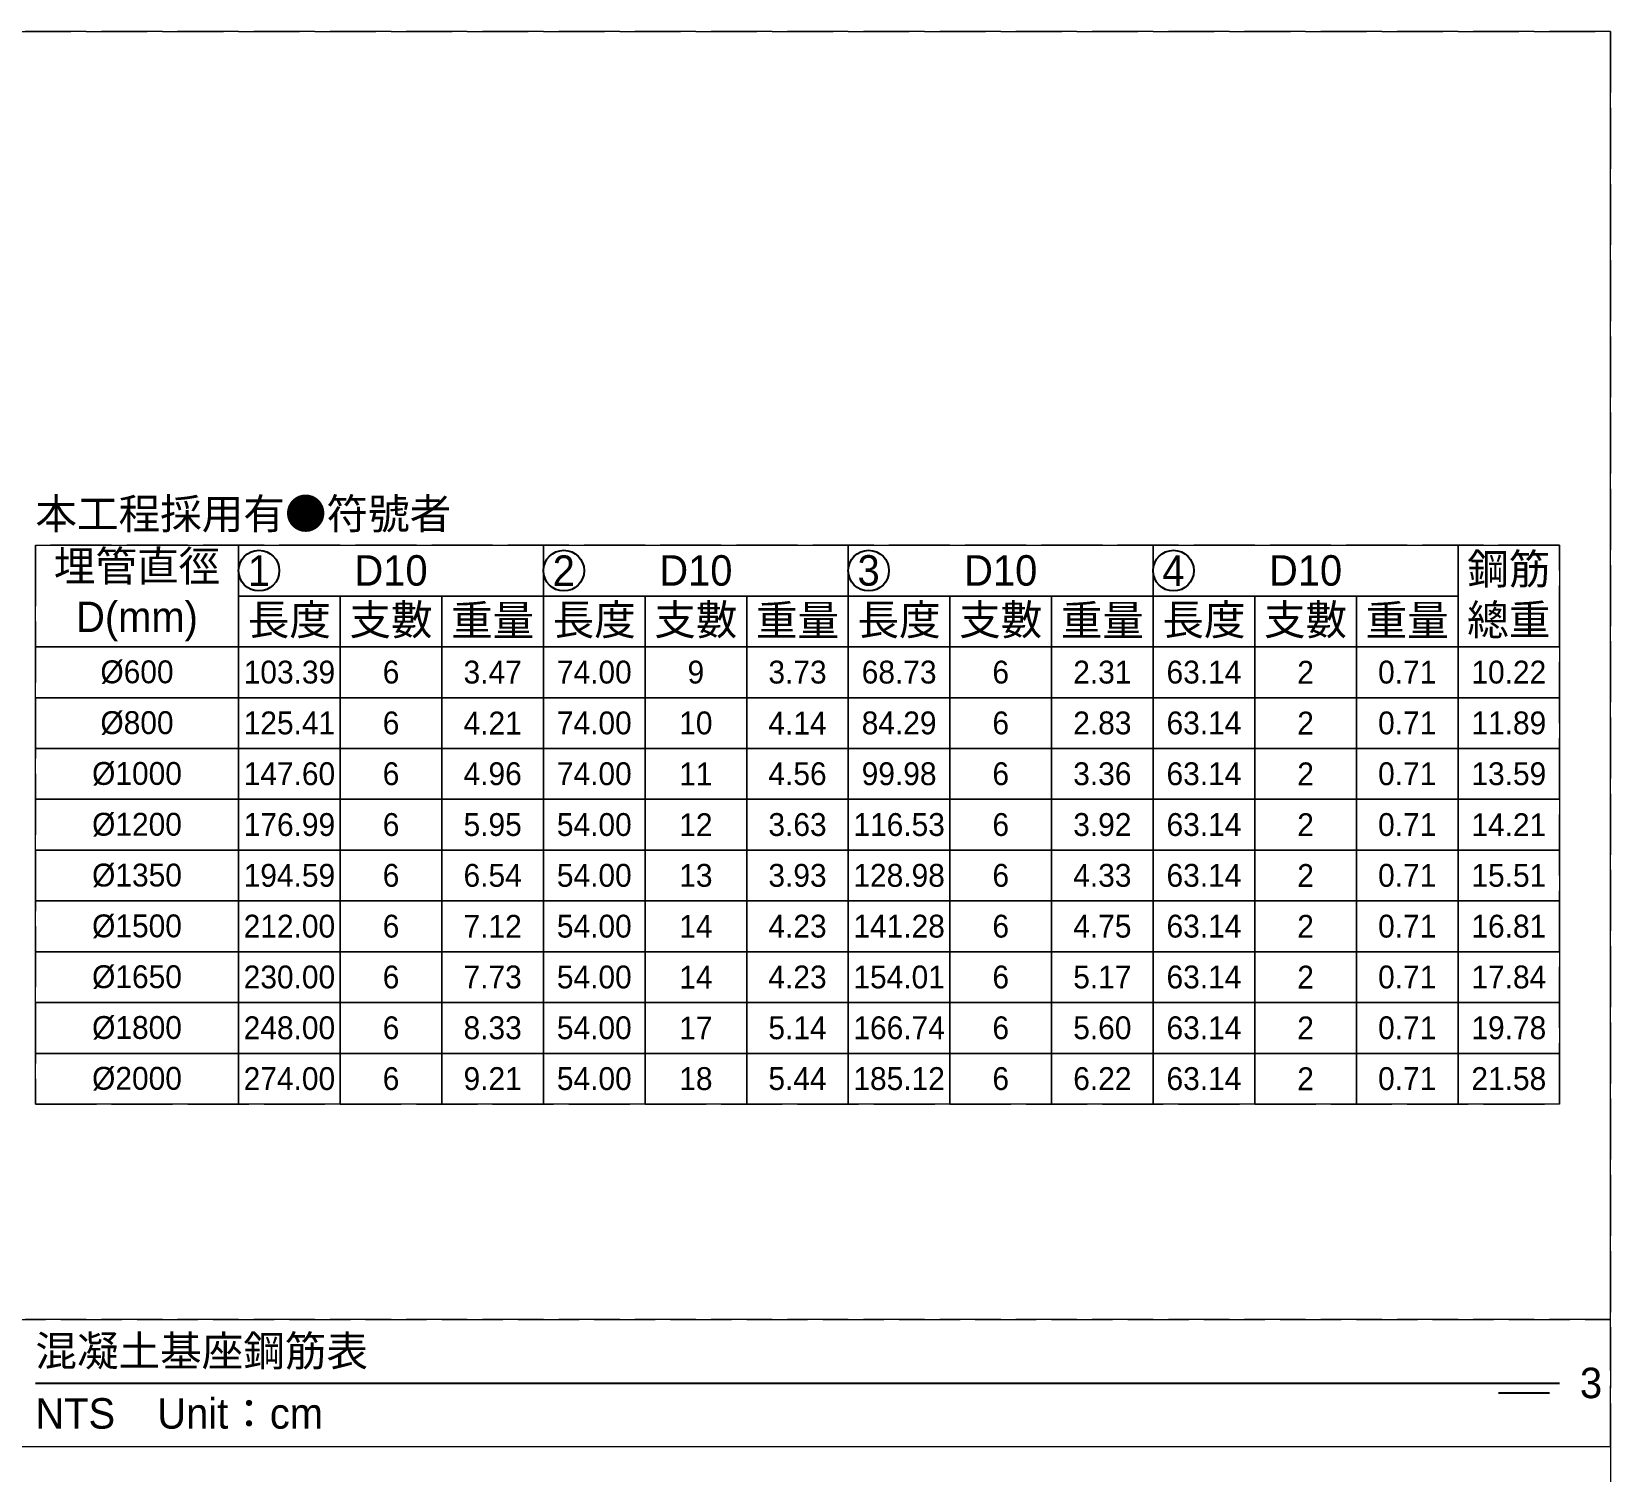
# Model space of a CAD drawing. Extents: x -781 to 13690, y -2778 to 2196.
# Drawn here: x -310.8 to 0, y -1797.6 to -1514 of the extents above; entities that cross this region are included whole.
import ezdxf

# ---------------------------------------------------------------- set-up
doc = ezdxf.new("R2010")
doc.units = 0
doc.header["$MEASUREMENT"] = 0
doc.linetypes.add('ACAD_ISO02W100', pattern=[15, 12, -3])
doc.layers.add('一、1.基本-圖框', color=7, linetype='Continuous', lineweight=20)
doc.layers.add('一、4.基本-隱藏', color=9, linetype='ACAD_ISO02W100', lineweight=20, plot=False)
doc.layers.add('三、3.文字-註解文字', color=2, linetype='Continuous')
doc.styles.add('次圖名(詳圖)', font='MS PGothic.ttf', dxfattribs={"height": 6})
doc.styles.add('註解文字(詳圖)', font='MS PGothic.ttf', dxfattribs={"height": 5})

msp = doc.modelspace()

# ---------------------------------------------------------------- linework, layer by layer
at = {"layer": '一、1.基本-圖框'}
for points in [[(-310, -1615.092), (-270, -1615.092), (-270, -1635.092), (-310, -1635.092)], [(-270, -1615.092), (-210, -1615.092), (-210, -1625.092), (-270, -1625.092)], [(-210, -1615.092), (-150, -1615.092), (-150, -1625.092), (-210, -1625.092)], [(-150, -1615.092), (-90, -1615.092), (-90, -1625.092), (-150, -1625.092)], [(-90, -1615.092), (-30, -1615.092), (-30, -1625.092), (-90, -1625.092)], [(-30, -1615.092), (-10, -1615.092), (-10, -1635.092), (-30, -1635.092)], [(-270, -1625.092), (-250, -1625.092), (-250, -1635.092), (-270, -1635.092)], [(-250, -1625.092), (-230, -1625.092), (-230, -1635.092), (-250, -1635.092)], [(-230, -1625.092), (-210, -1625.092), (-210, -1635.092), (-230, -1635.092)], [(-210, -1625.092), (-190, -1625.092), (-190, -1635.092), (-210, -1635.092)], [(-190, -1625.092), (-170, -1625.092), (-170, -1635.092), (-190, -1635.092)], [(-170, -1625.092), (-150, -1625.092), (-150, -1635.092), (-170, -1635.092)], [(-150, -1625.092), (-130, -1625.092), (-130, -1635.092), (-150, -1635.092)], [(-130, -1625.092), (-110, -1625.092), (-110, -1635.092), (-130, -1635.092)], [(-110, -1625.092), (-90, -1625.092), (-90, -1635.092), (-110, -1635.092)], [(-90, -1625.092), (-70, -1625.092), (-70, -1635.092), (-90, -1635.092)], [(-70, -1625.092), (-50, -1625.092), (-50, -1635.092), (-70, -1635.092)], [(-50, -1625.092), (-30, -1625.092), (-30, -1635.092), (-50, -1635.092)], [(-310, -1635.092), (-270, -1635.092), (-270, -1645.092), (-310, -1645.092)], [(-270, -1635.092), (-250, -1635.092), (-250, -1645.092), (-270, -1645.092)], [(-250, -1635.092), (-230, -1635.092), (-230, -1645.092), (-250, -1645.092)], [(-230, -1635.092), (-210, -1635.092), (-210, -1645.092), (-230, -1645.092)], [(-210, -1635.092), (-190, -1635.092), (-190, -1645.092), (-210, -1645.092)], [(-190, -1635.092), (-170, -1635.092), (-170, -1645.092), (-190, -1645.092)], [(-170, -1635.092), (-150, -1635.092), (-150, -1645.092), (-170, -1645.092)], [(-150, -1635.092), (-130, -1635.092), (-130, -1645.092), (-150, -1645.092)], [(-130, -1635.092), (-110, -1635.092), (-110, -1645.092), (-130, -1645.092)], [(-110, -1635.092), (-90, -1635.092), (-90, -1645.092), (-110, -1645.092)], [(-90, -1635.092), (-70, -1635.092), (-70, -1645.092), (-90, -1645.092)], [(-70, -1635.092), (-50, -1635.092), (-50, -1645.092), (-70, -1645.092)], [(-50, -1635.092), (-30, -1635.092), (-30, -1645.092), (-50, -1645.092)], [(-30, -1635.092), (-10, -1635.092), (-10, -1645.092), (-30, -1645.092)], [(-310, -1645.092), (-270, -1645.092), (-270, -1655.092), (-310, -1655.092)], [(-270, -1645.092), (-250, -1645.092), (-250, -1655.092), (-270, -1655.092)], [(-250, -1645.092), (-230, -1645.092), (-230, -1655.092), (-250, -1655.092)], [(-230, -1645.092), (-210, -1645.092), (-210, -1655.092), (-230, -1655.092)], [(-210, -1645.092), (-190, -1645.092), (-190, -1655.092), (-210, -1655.092)], [(-190, -1645.092), (-170, -1645.092), (-170, -1655.092), (-190, -1655.092)], [(-170, -1645.092), (-150, -1645.092), (-150, -1655.092), (-170, -1655.092)], [(-150, -1645.092), (-130, -1645.092), (-130, -1655.092), (-150, -1655.092)], [(-130, -1645.092), (-110, -1645.092), (-110, -1655.092), (-130, -1655.092)], [(-110, -1645.092), (-90, -1645.092), (-90, -1655.092), (-110, -1655.092)], [(-90, -1645.092), (-70, -1645.092), (-70, -1655.092), (-90, -1655.092)], [(-70, -1645.092), (-50, -1645.092), (-50, -1655.092), (-70, -1655.092)], [(-50, -1645.092), (-30, -1645.092), (-30, -1655.092), (-50, -1655.092)], [(-30, -1645.092), (-10, -1645.092), (-10, -1655.092), (-30, -1655.092)], [(-310, -1655.092), (-270, -1655.092), (-270, -1665.092), (-310, -1665.092)], [(-270, -1655.092), (-250, -1655.092), (-250, -1665.092), (-270, -1665.092)], [(-250, -1655.092), (-230, -1655.092), (-230, -1665.092), (-250, -1665.092)], [(-230, -1655.092), (-210, -1655.092), (-210, -1665.092), (-230, -1665.092)], [(-210, -1655.092), (-190, -1655.092), (-190, -1665.092), (-210, -1665.092)], [(-190, -1655.092), (-170, -1655.092), (-170, -1665.092), (-190, -1665.092)], [(-170, -1655.092), (-150, -1655.092), (-150, -1665.092), (-170, -1665.092)], [(-150, -1655.092), (-130, -1655.092), (-130, -1665.092), (-150, -1665.092)], [(-130, -1655.092), (-110, -1655.092), (-110, -1665.092), (-130, -1665.092)], [(-110, -1655.092), (-90, -1655.092), (-90, -1665.092), (-110, -1665.092)], [(-90, -1655.092), (-70, -1655.092), (-70, -1665.092), (-90, -1665.092)], [(-70, -1655.092), (-50, -1655.092), (-50, -1665.092), (-70, -1665.092)], [(-50, -1655.092), (-30, -1655.092), (-30, -1665.092), (-50, -1665.092)], [(-30, -1655.092), (-10, -1655.092), (-10, -1665.092), (-30, -1665.092)], [(-310, -1665.092), (-270, -1665.092), (-270, -1675.092), (-310, -1675.092)], [(-270, -1665.092), (-250, -1665.092), (-250, -1675.092), (-270, -1675.092)], [(-250, -1665.092), (-230, -1665.092), (-230, -1675.092), (-250, -1675.092)], [(-230, -1665.092), (-210, -1665.092), (-210, -1675.092), (-230, -1675.092)], [(-210, -1665.092), (-190, -1665.092), (-190, -1675.092), (-210, -1675.092)], [(-190, -1665.092), (-170, -1665.092), (-170, -1675.092), (-190, -1675.092)], [(-170, -1665.092), (-150, -1665.092), (-150, -1675.092), (-170, -1675.092)], [(-150, -1665.092), (-130, -1665.092), (-130, -1675.092), (-150, -1675.092)], [(-130, -1665.092), (-110, -1665.092), (-110, -1675.092), (-130, -1675.092)], [(-110, -1665.092), (-90, -1665.092), (-90, -1675.092), (-110, -1675.092)], [(-90, -1665.092), (-70, -1665.092), (-70, -1675.092), (-90, -1675.092)], [(-70, -1665.092), (-50, -1665.092), (-50, -1675.092), (-70, -1675.092)], [(-50, -1665.092), (-30, -1665.092), (-30, -1675.092), (-50, -1675.092)], [(-30, -1665.092), (-10, -1665.092), (-10, -1675.092), (-30, -1675.092)], [(-310, -1675.092), (-270, -1675.092), (-270, -1685.092), (-310, -1685.092)], [(-270, -1675.092), (-250, -1675.092), (-250, -1685.092), (-270, -1685.092)], [(-250, -1675.092), (-230, -1675.092), (-230, -1685.092), (-250, -1685.092)], [(-230, -1675.092), (-210, -1675.092), (-210, -1685.092), (-230, -1685.092)], [(-210, -1675.092), (-190, -1675.092), (-190, -1685.092), (-210, -1685.092)], [(-190, -1675.092), (-170, -1675.092), (-170, -1685.092), (-190, -1685.092)], [(-170, -1675.092), (-150, -1675.092), (-150, -1685.092), (-170, -1685.092)], [(-150, -1675.092), (-130, -1675.092), (-130, -1685.092), (-150, -1685.092)], [(-130, -1675.092), (-110, -1675.092), (-110, -1685.092), (-130, -1685.092)], [(-110, -1675.092), (-90, -1675.092), (-90, -1685.092), (-110, -1685.092)], [(-90, -1675.092), (-70, -1675.092), (-70, -1685.092), (-90, -1685.092)], [(-70, -1675.092), (-50, -1675.092), (-50, -1685.092), (-70, -1685.092)], [(-50, -1675.092), (-30, -1675.092), (-30, -1685.092), (-50, -1685.092)], [(-30, -1675.092), (-10, -1675.092), (-10, -1685.092), (-30, -1685.092)], [(-310, -1685.092), (-270, -1685.092), (-270, -1695.092), (-310, -1695.092)], [(-270, -1685.092), (-250, -1685.092), (-250, -1695.092), (-270, -1695.092)], [(-250, -1685.092), (-230, -1685.092), (-230, -1695.092), (-250, -1695.092)], [(-230, -1685.092), (-210, -1685.092), (-210, -1695.092), (-230, -1695.092)], [(-210, -1685.092), (-190, -1685.092), (-190, -1695.092), (-210, -1695.092)], [(-190, -1685.092), (-170, -1685.092), (-170, -1695.092), (-190, -1695.092)], [(-170, -1685.092), (-150, -1685.092), (-150, -1695.092), (-170, -1695.092)], [(-150, -1685.092), (-130, -1685.092), (-130, -1695.092), (-150, -1695.092)], [(-130, -1685.092), (-110, -1685.092), (-110, -1695.092), (-130, -1695.092)], [(-110, -1685.092), (-90, -1685.092), (-90, -1695.092), (-110, -1695.092)], [(-90, -1685.092), (-70, -1685.092), (-70, -1695.092), (-90, -1695.092)], [(-70, -1685.092), (-50, -1685.092), (-50, -1695.092), (-70, -1695.092)], [(-50, -1685.092), (-30, -1685.092), (-30, -1695.092), (-50, -1695.092)], [(-30, -1685.092), (-10, -1685.092), (-10, -1695.092), (-30, -1695.092)], [(-310, -1695.092), (-270, -1695.092), (-270, -1705.092), (-310, -1705.092)], [(-270, -1695.092), (-250, -1695.092), (-250, -1705.092), (-270, -1705.092)], [(-250, -1695.092), (-230, -1695.092), (-230, -1705.092), (-250, -1705.092)], [(-230, -1695.092), (-210, -1695.092), (-210, -1705.092), (-230, -1705.092)], [(-210, -1695.092), (-190, -1695.092), (-190, -1705.092), (-210, -1705.092)], [(-190, -1695.092), (-170, -1695.092), (-170, -1705.092), (-190, -1705.092)], [(-170, -1695.092), (-150, -1695.092), (-150, -1705.092), (-170, -1705.092)], [(-150, -1695.092), (-130, -1695.092), (-130, -1705.092), (-150, -1705.092)], [(-130, -1695.092), (-110, -1695.092), (-110, -1705.092), (-130, -1705.092)], [(-110, -1695.092), (-90, -1695.092), (-90, -1705.092), (-110, -1705.092)], [(-90, -1695.092), (-70, -1695.092), (-70, -1705.092), (-90, -1705.092)], [(-70, -1695.092), (-50, -1695.092), (-50, -1705.092), (-70, -1705.092)], [(-50, -1695.092), (-30, -1695.092), (-30, -1705.092), (-50, -1705.092)], [(-30, -1695.092), (-10, -1695.092), (-10, -1705.092), (-30, -1705.092)], [(-310, -1705.092), (-270, -1705.092), (-270, -1715.092), (-310, -1715.092)], [(-270, -1705.092), (-250, -1705.092), (-250, -1715.092), (-270, -1715.092)], [(-250, -1705.092), (-230, -1705.092), (-230, -1715.092), (-250, -1715.092)], [(-230, -1705.092), (-210, -1705.092), (-210, -1715.092), (-230, -1715.092)], [(-210, -1705.092), (-190, -1705.092), (-190, -1715.092), (-210, -1715.092)], [(-190, -1705.092), (-170, -1705.092), (-170, -1715.092), (-190, -1715.092)], [(-170, -1705.092), (-150, -1705.092), (-150, -1715.092), (-170, -1715.092)], [(-150, -1705.092), (-130, -1705.092), (-130, -1715.092), (-150, -1715.092)], [(-130, -1705.092), (-110, -1705.092), (-110, -1715.092), (-130, -1715.092)], [(-110, -1705.092), (-90, -1705.092), (-90, -1715.092), (-110, -1715.092)], [(-90, -1705.092), (-70, -1705.092), (-70, -1715.092), (-90, -1715.092)], [(-70, -1705.092), (-50, -1705.092), (-50, -1715.092), (-70, -1715.092)], [(-50, -1705.092), (-30, -1705.092), (-30, -1715.092), (-50, -1715.092)], [(-30, -1705.092), (-10, -1705.092), (-10, -1715.092), (-30, -1715.092)], [(-310, -1715.092), (-270, -1715.092), (-270, -1725.092), (-310, -1725.092)], [(-270, -1715.092), (-250, -1715.092), (-250, -1725.092), (-270, -1725.092)], [(-250, -1715.092), (-230, -1715.092), (-230, -1725.092), (-250, -1725.092)], [(-230, -1715.092), (-210, -1715.092), (-210, -1725.092), (-230, -1725.092)], [(-210, -1715.092), (-190, -1715.092), (-190, -1725.092), (-210, -1725.092)], [(-190, -1715.092), (-170, -1715.092), (-170, -1725.092), (-190, -1725.092)], [(-170, -1715.092), (-150, -1715.092), (-150, -1725.092), (-170, -1725.092)], [(-150, -1715.092), (-130, -1715.092), (-130, -1725.092), (-150, -1725.092)], [(-130, -1715.092), (-110, -1715.092), (-110, -1725.092), (-130, -1725.092)], [(-110, -1715.092), (-90, -1715.092), (-90, -1725.092), (-110, -1725.092)], [(-90, -1715.092), (-70, -1715.092), (-70, -1725.092), (-90, -1725.092)], [(-70, -1715.092), (-50, -1715.092), (-50, -1725.092), (-70, -1725.092)], [(-50, -1715.092), (-30, -1715.092), (-30, -1725.092), (-50, -1725.092)], [(-30, -1715.092), (-10, -1715.092), (-10, -1725.092), (-30, -1725.092)]]:
    msp.add_lwpolyline(points, close=True, dxfattribs=at)
at = {"layer": '一、4.基本-隱藏'}
for points in [[(-780, -1514), (0, -1514), (0, -2021), (-780, -2021)], [(0, -1514), (-479.978, -1514), (-479.978, -1792.5), (0, -1792.5)], [(-320, -1767.5), (0, -1767.5), (0, -1514), (-320, -1514)], [(-10, -1615.092), (-310, -1615.092), (-310, -1725.092), (-10, -1725.092)], [(0, -1767.5), (-320, -1767.5), (-320, -1792.5), (0, -1792.5)], [(-479.978, -1792.5), (0, -1792.5), (0, -1996), (-479.978, -1996)]]:
    msp.add_lwpolyline(points, close=True, dxfattribs=at)
at = {"layer": '三、3.文字-註解文字'}
for points in [[(-310, -1780), (-10, -1780)], [(-12, -1782), (-22, -1782)]]:
    msp.add_lwpolyline(points, dxfattribs=at)
for centre in [(-266, -1620.092), (-206, -1620.092), (-146, -1620.092), (-86, -1620.092)]:
    msp.add_circle(centre, 4, dxfattribs=at)

# ---------------------------------------------------------------- texts
at = {"layer": '一、1.基本-圖框', "char_height": 6, "attachment_point": 5, "style": '註解文字(詳圖)'}
for s, width, insert in [('埋管直徑\\PD(mm)', 35.26712, (-290, -1625.092)), ('鋼筋總重', 18.37231, (-20, -1625.092)), ('D10', 18.37231, (-240, -1620.092)), ('D10', 18.37231, (-180, -1620.092)), ('D10', 18.37231, (-120, -1620.092)), ('D10', 18.37231, (-60, -1620.092)), ('長度', 18.37231, (-260, -1630.092)), ('支數', 18.37231, (-240, -1630.092)), ('重量', 18.37231, (-220, -1630.092)), ('長度', 18.37231, (-200, -1630.092)), ('支數', 18.37231, (-180, -1630.092)), ('重量', 18.37231, (-160, -1630.092)), ('長度', 18.37231, (-140, -1630.092)), ('支數', 18.37231, (-120, -1630.092)), ('重量', 18.37231, (-100, -1630.092)), ('長度', 18.37231, (-80, -1630.092)), ('支數', 18.37231, (-60, -1630.092)), ('重量', 18.37231, (-40, -1630.092))]:
    msp.add_mtext_dynamic_manual_height_columns(s, width=width, gutter_width=30, heights=[0], dxfattribs=dict(at, insert=insert))
at = {"layer": '三、3.文字-註解文字'}
for s, width, gutter_width, insert, char_height, attachment_point, style in [('{\\fMS PGothic|b0|i0|c128|p34;本工程採用有●符號者}', 89.58136, 30, (-310, -1612.592), 6, 7, '次圖名(詳圖)'), ('1', 8.38231, 30, (-266, -1620.092), 6, 5, '註解文字(詳圖)'), ('2', 8.38231, 30, (-206, -1620.092), 6, 5, '註解文字(詳圖)'), ('3', 8.38231, 30, (-146, -1620.092), 6, 5, '註解文字(詳圖)'), ('4', 8.38231, 30, (-86, -1620.092), 6, 5, '註解文字(詳圖)'), ('{\\fMS PGothic|b0|i0|c128|p34;%%C600}', 28.46262, 30, (-290, -1640.092), 4.5, 5, '註解文字(詳圖)'), ('103.39', 9.06048, 30, (-260, -1640.092), 4.5, 5, '註解文字(詳圖)'), ('6', 9.06048, 30, (-240, -1640.092), 4.5, 5, '註解文字(詳圖)'), ('3.47', 9.06048, 30, (-220, -1640.092), 4.5, 5, '註解文字(詳圖)'), ('74.00', 9.06048, 30, (-200, -1640.092), 4.5, 5, '註解文字(詳圖)'), ('9', 9.06048, 30, (-180, -1640.092), 4.5, 5, '註解文字(詳圖)'), ('3.73', 9.06048, 30, (-160, -1640.092), 4.5, 5, '註解文字(詳圖)'), ('68.73', 9.06048, 30, (-140, -1640.092), 4.5, 5, '註解文字(詳圖)'), ('6', 9.06048, 30, (-120, -1640.092), 4.5, 5, '註解文字(詳圖)'), ('2.31', 9.06048, 30, (-100, -1640.092), 4.5, 5, '註解文字(詳圖)'), ('63.14', 9.06048, 30, (-80, -1640.092), 4.5, 5, '註解文字(詳圖)'), ('2', 9.06048, 30, (-60, -1640.092), 4.5, 5, '註解文字(詳圖)'), ('0.71', 9.06048, 30, (-40, -1640.092), 4.5, 5, '註解文字(詳圖)'), ('10.22', 9.06048, 30, (-20, -1640.092), 4.5, 5, '註解文字(詳圖)'), ('{\\fMS PGothic|b0|i0|c128|p34;%%C}8{\\fMS PGothic|b0|i0|c128|p34;00}', 28.46262, 30, (-290, -1650.092), 4.5, 5, '註解文字(詳圖)'), ('125.41', 9.06048, 30, (-260, -1650.092), 4.5, 5, '註解文字(詳圖)'), ('6', 9.06048, 30, (-240, -1650.092), 4.5, 5, '註解文字(詳圖)'), ('4.21', 9.06048, 30, (-220, -1650.092), 4.5, 5, '註解文字(詳圖)'), ('74.00', 9.06048, 30, (-200, -1650.092), 4.5, 5, '註解文字(詳圖)'), ('10', 9.06048, 30, (-180, -1650.092), 4.5, 5, '註解文字(詳圖)'), ('4.14', 9.06048, 30, (-160, -1650.092), 4.5, 5, '註解文字(詳圖)'), ('84.29', 9.06048, 30, (-140, -1650.092), 4.5, 5, '註解文字(詳圖)'), ('6', 9.06048, 30, (-120, -1650.092), 4.5, 5, '註解文字(詳圖)'), ('2.83', 9.06048, 30, (-100, -1650.092), 4.5, 5, '註解文字(詳圖)'), ('63.14', 9.06048, 30, (-80, -1650.092), 4.5, 5, '註解文字(詳圖)'), ('2', 9.06048, 30, (-60, -1650.092), 4.5, 5, '註解文字(詳圖)'), ('0.71', 9.06048, 30, (-40, -1650.092), 4.5, 5, '註解文字(詳圖)'), ('11.89', 9.06048, 30, (-20, -1650.092), 4.5, 5, '註解文字(詳圖)'), ('{\\fMS PGothic|b0|i0|c128|p34;%%C}100{\\fMS PGothic|b0|i0|c128|p34;0}', 28.46262, 30, (-290, -1660.092), 4.5, 5, '註解文字(詳圖)'), ('147.60', 9.06048, 30, (-260, -1660.092), 4.5, 5, '註解文字(詳圖)'), ('6', 9.06048, 30, (-240, -1660.092), 4.5, 5, '註解文字(詳圖)'), ('4.96', 9.06048, 30, (-220, -1660.092), 4.5, 5, '註解文字(詳圖)'), ('74.00', 9.06048, 30, (-200, -1660.092), 4.5, 5, '註解文字(詳圖)'), ('11', 9.06048, 30, (-180, -1660.092), 4.5, 5, '註解文字(詳圖)'), ('4.56', 9.06048, 30, (-160, -1660.092), 4.5, 5, '註解文字(詳圖)'), ('99.98', 9.06048, 30, (-140, -1660.092), 4.5, 5, '註解文字(詳圖)'), ('6', 9.06048, 30, (-120, -1660.092), 4.5, 5, '註解文字(詳圖)'), ('3.36', 9.06048, 30, (-100, -1660.092), 4.5, 5, '註解文字(詳圖)'), ('63.14', 9.06048, 30, (-80, -1660.092), 4.5, 5, '註解文字(詳圖)'), ('2', 9.06048, 30, (-60, -1660.092), 4.5, 5, '註解文字(詳圖)'), ('0.71', 9.06048, 30, (-40, -1660.092), 4.5, 5, '註解文字(詳圖)'), ('13.59', 9.06048, 30, (-20, -1660.092), 4.5, 5, '註解文字(詳圖)'), ('{\\fMS PGothic|b0|i0|c128|p34;%%C}120{\\fMS PGothic|b0|i0|c128|p34;0}', 28.46262, 30, (-290, -1670.092), 4.5, 5, '註解文字(詳圖)'), ('176.99', 9.06048, 30, (-260, -1670.092), 4.5, 5, '註解文字(詳圖)'), ('6', 9.06048, 30, (-240, -1670.092), 4.5, 5, '註解文字(詳圖)'), ('5.95', 9.06048, 30, (-220, -1670.092), 4.5, 5, '註解文字(詳圖)'), ('54.00', 9.06048, 30, (-200, -1670.092), 4.5, 5, '註解文字(詳圖)'), ('12', 9.06048, 30, (-180, -1670.092), 4.5, 5, '註解文字(詳圖)'), ('3.63', 9.06048, 30, (-160, -1670.092), 4.5, 5, '註解文字(詳圖)'), ('116.53', 9.06048, 30, (-140, -1670.092), 4.5, 5, '註解文字(詳圖)'), ('6', 9.06048, 30, (-120, -1670.092), 4.5, 5, '註解文字(詳圖)'), ('3.92', 9.06048, 30, (-100, -1670.092), 4.5, 5, '註解文字(詳圖)'), ('63.14', 9.06048, 30, (-80, -1670.092), 4.5, 5, '註解文字(詳圖)'), ('2', 9.06048, 30, (-60, -1670.092), 4.5, 5, '註解文字(詳圖)'), ('0.71', 9.06048, 30, (-40, -1670.092), 4.5, 5, '註解文字(詳圖)'), ('14.21', 9.06048, 30, (-20, -1670.092), 4.5, 5, '註解文字(詳圖)'), ('{\\fMS PGothic|b0|i0|c128|p34;%%C}135{\\fMS PGothic|b0|i0|c128|p34;0}', 28.46262, 30, (-290, -1680.092), 4.5, 5, '註解文字(詳圖)'), ('194.59', 9.06048, 30, (-260, -1680.092), 4.5, 5, '註解文字(詳圖)'), ('6', 9.06048, 30, (-240, -1680.092), 4.5, 5, '註解文字(詳圖)'), ('6.54', 9.06048, 30, (-220, -1680.092), 4.5, 5, '註解文字(詳圖)'), ('54.00', 9.06048, 30, (-200, -1680.092), 4.5, 5, '註解文字(詳圖)'), ('13', 9.06048, 30, (-180, -1680.092), 4.5, 5, '註解文字(詳圖)'), ('3.93', 9.06048, 30, (-160, -1680.092), 4.5, 5, '註解文字(詳圖)'), ('128.98', 9.06048, 30, (-140, -1680.092), 4.5, 5, '註解文字(詳圖)'), ('6', 9.06048, 30, (-120, -1680.092), 4.5, 5, '註解文字(詳圖)'), ('4.33', 9.06048, 30, (-100, -1680.092), 4.5, 5, '註解文字(詳圖)'), ('63.14', 9.06048, 30, (-80, -1680.092), 4.5, 5, '註解文字(詳圖)'), ('2', 9.06048, 30, (-60, -1680.092), 4.5, 5, '註解文字(詳圖)'), ('0.71', 9.06048, 30, (-40, -1680.092), 4.5, 5, '註解文字(詳圖)'), ('15.51', 9.06048, 30, (-20, -1680.092), 4.5, 5, '註解文字(詳圖)'), ('{\\fMS PGothic|b0|i0|c128|p34;%%C}15{\\fMS PGothic|b0|i0|c128|p34;00}', 28.46262, 30, (-290, -1690.092), 4.5, 5, '註解文字(詳圖)'), ('212.00', 9.06048, 30, (-260, -1690.092), 4.5, 5, '註解文字(詳圖)'), ('6', 9.06048, 30, (-240, -1690.092), 4.5, 5, '註解文字(詳圖)'), ('7.12', 9.06048, 30, (-220, -1690.092), 4.5, 5, '註解文字(詳圖)'), ('54.00', 9.06048, 30, (-200, -1690.092), 4.5, 5, '註解文字(詳圖)'), ('14', 9.06048, 30, (-180, -1690.092), 4.5, 5, '註解文字(詳圖)'), ('4.23', 9.06048, 30, (-160, -1690.092), 4.5, 5, '註解文字(詳圖)'), ('141.28', 9.06048, 30, (-140, -1690.092), 4.5, 5, '註解文字(詳圖)'), ('6', 9.06048, 30, (-120, -1690.092), 4.5, 5, '註解文字(詳圖)'), ('4.75', 9.06048, 30, (-100, -1690.092), 4.5, 5, '註解文字(詳圖)'), ('63.14', 9.06048, 30, (-80, -1690.092), 4.5, 5, '註解文字(詳圖)'), ('2', 9.06048, 30, (-60, -1690.092), 4.5, 5, '註解文字(詳圖)'), ('0.71', 9.06048, 30, (-40, -1690.092), 4.5, 5, '註解文字(詳圖)'), ('16.81', 9.06048, 30, (-20, -1690.092), 4.5, 5, '註解文字(詳圖)'), ('{\\fMS PGothic|b0|i0|c128|p34;%%C}165{\\fMS PGothic|b0|i0|c128|p34;0}', 28.46262, 30, (-290, -1700.092), 4.5, 5, '註解文字(詳圖)'), ('230.00', 9.06048, 30, (-260, -1700.092), 4.5, 5, '註解文字(詳圖)'), ('6', 9.06048, 30, (-240, -1700.092), 4.5, 5, '註解文字(詳圖)'), ('7.73', 9.06048, 30, (-220, -1700.092), 4.5, 5, '註解文字(詳圖)'), ('54.00', 9.06048, 30, (-200, -1700.092), 4.5, 5, '註解文字(詳圖)'), ('14', 9.06048, 30, (-180, -1700.092), 4.5, 5, '註解文字(詳圖)'), ('4.23', 9.06048, 30, (-160, -1700.092), 4.5, 5, '註解文字(詳圖)'), ('154.01', 9.06048, 30, (-140, -1700.092), 4.5, 5, '註解文字(詳圖)'), ('6', 9.06048, 30, (-120, -1700.092), 4.5, 5, '註解文字(詳圖)'), ('5.17', 9.06048, 30, (-100, -1700.092), 4.5, 5, '註解文字(詳圖)'), ('63.14', 9.06048, 30, (-80, -1700.092), 4.5, 5, '註解文字(詳圖)'), ('2', 9.06048, 30, (-60, -1700.092), 4.5, 5, '註解文字(詳圖)'), ('0.71', 9.06048, 30, (-40, -1700.092), 4.5, 5, '註解文字(詳圖)'), ('17.84', 9.06048, 30, (-20, -1700.092), 4.5, 5, '註解文字(詳圖)'), ('{\\fMS PGothic|b0|i0|c128|p34;%%C}18{\\fMS PGothic|b0|i0|c128|p34;00}', 28.46262, 30, (-290, -1710.092), 4.5, 5, '註解文字(詳圖)'), ('248.00', 9.06048, 30, (-260, -1710.092), 4.5, 5, '註解文字(詳圖)'), ('6', 9.06048, 30, (-240, -1710.092), 4.5, 5, '註解文字(詳圖)'), ('8.33', 9.06048, 30, (-220, -1710.092), 4.5, 5, '註解文字(詳圖)'), ('54.00', 9.06048, 30, (-200, -1710.092), 4.5, 5, '註解文字(詳圖)'), ('17', 9.06048, 30, (-180, -1710.092), 4.5, 5, '註解文字(詳圖)'), ('5.14', 9.06048, 30, (-160, -1710.092), 4.5, 5, '註解文字(詳圖)'), ('166.74', 9.06048, 30, (-140, -1710.092), 4.5, 5, '註解文字(詳圖)'), ('6', 9.06048, 30, (-120, -1710.092), 4.5, 5, '註解文字(詳圖)'), ('5.60', 9.06048, 30, (-100, -1710.092), 4.5, 5, '註解文字(詳圖)'), ('63.14', 9.06048, 30, (-80, -1710.092), 4.5, 5, '註解文字(詳圖)'), ('2', 9.06048, 30, (-60, -1710.092), 4.5, 5, '註解文字(詳圖)'), ('0.71', 9.06048, 30, (-40, -1710.092), 4.5, 5, '註解文字(詳圖)'), ('19.78', 9.06048, 30, (-20, -1710.092), 4.5, 5, '註解文字(詳圖)'), ('{\\fMS PGothic|b0|i0|c128|p34;%%C}20{\\fMS PGothic|b0|i0|c128|p34;00}', 28.46262, 30, (-290, -1720.092), 4.5, 5, '註解文字(詳圖)'), ('274.00', 9.06048, 30, (-260, -1720.092), 4.5, 5, '註解文字(詳圖)'), ('6', 9.06048, 30, (-240, -1720.092), 4.5, 5, '註解文字(詳圖)'), ('9.21', 9.06048, 30, (-220, -1720.092), 4.5, 5, '註解文字(詳圖)'), ('54.00', 9.06048, 30, (-200, -1720.092), 4.5, 5, '註解文字(詳圖)'), ('18', 9.06048, 30, (-180, -1720.092), 4.5, 5, '註解文字(詳圖)'), ('5.44', 9.06048, 30, (-160, -1720.092), 4.5, 5, '註解文字(詳圖)'), ('185.12', 9.06048, 30, (-140, -1720.092), 4.5, 5, '註解文字(詳圖)'), ('6', 9.06048, 30, (-120, -1720.092), 4.5, 5, '註解文字(詳圖)'), ('6.22', 9.06048, 30, (-100, -1720.092), 4.5, 5, '註解文字(詳圖)'), ('63.14', 9.06048, 30, (-80, -1720.092), 4.5, 5, '註解文字(詳圖)'), ('2', 9.06048, 30, (-60, -1720.092), 4.5, 5, '註解文字(詳圖)'), ('0.71', 9.06048, 30, (-40, -1720.092), 4.5, 5, '註解文字(詳圖)'), ('21.58', 9.06048, 30, (-20, -1720.092), 4.5, 5, '註解文字(詳圖)'), ('{\\fMS PGothic|b0|i0|c128|p34;混凝土基座}鋼筋表', 109.33936, 15, (-310, -1774), 6, 4, '次圖名(詳圖)'), ('3', 3, 15, (-6, -1780), 6, 4, '次圖名(詳圖)'), ('NTS{\\fMS PGothic|b0|i0|c128|p34;^IUnit：cm}', 136.03259, 15, (-310, -1786), 6, 4, '次圖名(詳圖)')]:
    msp.add_mtext_dynamic_manual_height_columns(s, width=width, gutter_width=gutter_width, heights=[0], dxfattribs=dict(at, insert=insert, char_height=char_height, attachment_point=attachment_point, style=style))

doc.saveas('drawing.dxf')
